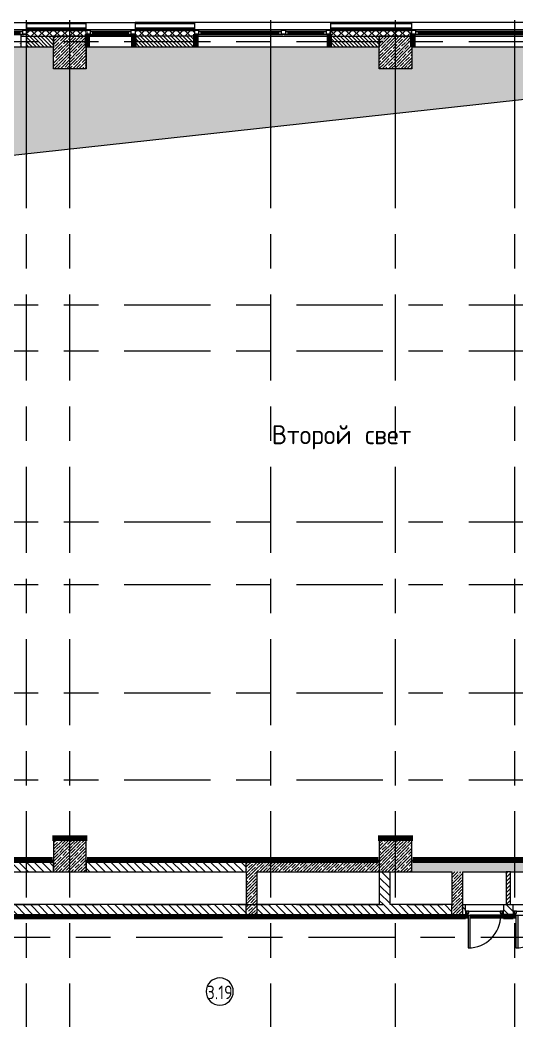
# Model space of a CAD drawing. Header units: millimetres. Extents: x 35524 to 235479, y -8553 to 29000.
# Drawn here: x 47540 to 56698, y 8954 to 27398 of the extents above; entities that cross this region are included whole.
import ezdxf

# ---------------------------------------------------------------- set-up
doc = ezdxf.new("R2010")
doc.units = ezdxf.units.MM
doc.linetypes.add('Осевая', pattern=[3175, 635, -476.25, 1587.5, -476.25])
for name, color, linetype, lineweight in [('A-AREA-IDEN', 7, 'Continuous', 9), ('A-DETL', 7, 'Continuous', 9), ('A-DOOR', 7, 'Continuous', 9), ('A-DOOR-1', 7, 'Continuous', 13), ('A-DOOR-FRAM', 7, 'Continuous', 13), ('A-DOOR-FRAM-1', 7, 'Continuous', 9), ('A-GLAZ', 7, 'Continuous', 9), ('A-GLAZ-1', 7, 'Continuous', 13), ('A-WALL', 7, 'Continuous', 9), ('G-ANNO-TEXT', 7, 'Continuous', 9), ('I-WALL', 7, 'Continuous', 9), ('S-COLS', 7, 'Continuous', 9), ('Оси', 7, 'Continuous', 9), ('Оси-2', 7, 'Осевая', 9)]:
    doc.layers.add(name, color=color, linetype=linetype, lineweight=lineweight)
for name, color, linetype, lineweight, true_color in [('A-DETL-GENF-1', 7, 'Continuous', 9, 0x8d9194), ('A-WALL-1', 7, 'Continuous', 9, 0xc0c0c0), ('I-WALL-11', 7, 'Continuous', 53, 0xff80c0), ('I-WALL-18', 7, 'Continuous', 80, 0xffd2ff), ('I-WALL-4', 7, 'Continuous', 9, 0xc0c0c0), ('I-WALL-8', 7, 'Continuous', 80, 0xff80c0), ('S-WALL-ANLY', 7, 'Continuous', 13, 0x008040), ('S-WALL-ANLY-1', 7, 'Continuous', 5, 0x008040)]:
    doc.layers.add(name, color=color, linetype=linetype, lineweight=lineweight, true_color=true_color)
doc.styles.add('GOST Common', font='GOST_Common.ttf', dxfattribs={"height": 350})
doc.styles.add('GOST Common_1', font='GOST_Common.ttf', dxfattribs={"width": 0.9, "height": 250})
pattern_1 = [(45, (0, 0), (-70.71068, 70.71068), []), (135, (0, 0), (-70.71068, -70.71068), [])]
pattern_2 = [(45, (0, 0), (-57.02463, 57.02463), []), (45, (57.025, 0), (-57.02463, 57.02463), [100.806, -20.161, 3.353, -16.808])]
pattern_3 = [(135, (0, 0), (-70.71068, -70.71068), [])]
pattern_4 = [(0, (0, 0), (121.92, 30.48), [10.058, -81.382, 10.058, -81.382, -487.68]), (0, (0, 0), (121.92, 30.48), [-182.88, 10.058, -172.822, 10.058, -81.382, -213.36]), (0, (0, 0), (121.92, 30.48), [-457.2, 10.058, -50.902, 10.058, -142.342]), (120, (45.72, 15.24), (-87.356454, 90.345817), [10.058, -81.382, 10.058, -81.382, -487.68]), (120, (45.72, 15.24), (-87.356454, 90.345817), [-182.88, 10.058, -172.822, 10.058, -81.382, -213.36]), (120, (45.72, 15.24), (-87.356454, 90.345817), [-457.2, 10.058, -50.902, 10.058, -142.342]), (240, (60.96, 76.2), (-34.563546, -120.825817), [10.058, -81.382, 10.058, -81.382, -487.68]), (240, (60.96, 76.2), (-34.563546, -120.825817), [-182.88, 10.058, -172.822, 10.058, -81.382, -213.36]), (240, (60.96, 76.2), (-34.563546, -120.825817), [-457.2, 10.058, -50.902, 10.058, -142.342])]

# ---------------------------------------------------------------- blocks, each defined once
blk = doc.blocks.new('BSC_Колонна _Прямоугольная - 600х600-23205375-План отделки стен 3 этажа в осях 12-23')
at = {"layer": 'S-COLS'}
h = blk.add_hatch(dxfattribs=at)
h.set_pattern_fill('FP_22', color=256, style=0, pattern_type=2)
h.set_pattern_definition([(45, (-54460, -12000), (-57.02463, 57.02463), []), (45, (-54402.975, -12000), (-57.02463, 57.02463), [100.806, -20.161, 3.353, -16.808])])
h.paths.add_polyline_path([(-300, -300), (300, -300), (300, 300), (-300, 300)])
for p, q in [((300, 300), (-300, 300)), ((-300, 300), (-300, -300)), ((300, -300), (300, 300)), ((-300, -300), (300, -300))]:
    blk.add_line(p, q, dxfattribs=at)
blk = doc.blocks.new('120_Окно_СКБ_2Ст - 120_Окно_СКБ_2Ст 3100х2500 _мал_створка слева_ 2-19089248-План отделки стен 3 этажа в осях 12-23')
at = {"layer": 'A-GLAZ'}
for p, q in [((1550, -5), (-1550, -5)), ((-1530, -75), (-1500, -75)), ((-1430, -55), (600, -55)), ((600, -65), (-1430, -65)), ((670, -75), (700, -75)), ((770, -55), (1430, -55)), ((1430, -65), (770, -65)), ((1500, -75), (1530, -75))]:
    blk.add_line(p, q, dxfattribs=at)
at = {"layer": 'A-GLAZ-1'}
for p, q in [((-1550, -75), (-1550, -5)), ((-1550, -5), (-1480, -5)), ((-1480, -75), (-1550, -75)), ((-1480, -75), (-1500, -75)), ((-1500, -75), (-1500, -85)), ((-1500, -85), (670, -85)), ((670, -85), (-1500, -85)), ((-1480, -5), (-1480, -75)), ((650, -35), (-1480, -35)), ((-1480, -35), (-1480, -75)), ((-1430, -85), (-1430, -35)), ((600, -85), (600, -35)), ((650, -75), (650, -5)), ((650, -5), (720, -5)), ((650, -75), (650, -35)), ((720, -75), (650, -75)), ((670, -75), (650, -75)), ((670, -85), (670, -75)), ((720, -75), (700, -75)), ((700, -75), (700, -85)), ((700, -85), (1500, -85)), ((1500, -85), (700, -85)), ((720, -5), (720, -75)), ((1480, -35), (720, -35)), ((720, -35), (720, -75)), ((770, -85), (770, -35)), ((1430, -85), (1430, -35)), ((1480, -75), (1480, -5)), ((1480, -5), (1550, -5)), ((1480, -75), (1480, -35)), ((1550, -75), (1480, -75)), ((1500, -75), (1480, -75)), ((1500, -85), (1500, -75)), ((1550, -5), (1550, -75))]:
    blk.add_line(p, q, dxfattribs=at)
blk = doc.blocks.new('120_Окно_СКБ_2Ст - 120_Окно_СКБ_2Ст 2500х2500 _мал створка справа_-23206729-План отделки стен 3 этажа в осях 12-23')
at = {"layer": 'A-GLAZ'}
for p, q in [((1250, -5), (-1250, -5)), ((-1230, -75), (-1200, -75)), ((-1130, -55), (300, -55)), ((300, -65), (-1130, -65)), ((370, -75), (400, -75)), ((470, -55), (1130, -55)), ((1130, -65), (470, -65)), ((1200, -75), (1230, -75))]:
    blk.add_line(p, q, dxfattribs=at)
at = {"layer": 'A-GLAZ-1'}
for p, q in [((-1250, -75), (-1250, -5)), ((-1250, -5), (-1180, -5)), ((-1180, -75), (-1250, -75)), ((-1180, -75), (-1200, -75)), ((-1200, -75), (-1200, -85)), ((-1200, -85), (370, -85)), ((370, -85), (-1200, -85)), ((-1180, -5), (-1180, -75)), ((350, -35), (-1180, -35)), ((-1180, -35), (-1180, -75)), ((-1130, -85), (-1130, -35)), ((300, -85), (300, -35)), ((350, -75), (350, -5)), ((350, -5), (420, -5)), ((350, -75), (350, -35)), ((420, -75), (350, -75)), ((370, -75), (350, -75)), ((370, -85), (370, -75)), ((420, -75), (400, -75)), ((400, -75), (400, -85)), ((400, -85), (1200, -85)), ((1200, -85), (400, -85)), ((420, -5), (420, -75)), ((1180, -35), (420, -35)), ((420, -35), (420, -75)), ((470, -85), (470, -35)), ((1130, -85), (1130, -35)), ((1180, -75), (1180, -5)), ((1180, -5), (1250, -5)), ((1180, -75), (1180, -35)), ((1250, -75), (1180, -75)), ((1200, -75), (1180, -75)), ((1200, -85), (1200, -75)), ((1250, -5), (1250, -75))]:
    blk.add_line(p, q, dxfattribs=at)
blk = doc.blocks.new('120_Окно_СКБ_1Ст - 120_Окно_СКБ_1Ст_900х2500_h_-21649151-План отделки стен 3 этажа в осях 12-23')
at = {"layer": 'A-GLAZ'}
for p, q in [((450, -5), (-450, -5)), ((-430, -75), (-400, -75)), ((-330, -55), (330, -55)), ((330, -65), (-330, -65)), ((400, -75), (430, -75))]:
    blk.add_line(p, q, dxfattribs=at)
at = {"layer": 'A-GLAZ-1'}
for p, q in [((-450, -75), (-450, -5)), ((-450, -5), (-380, -5)), ((-380, -75), (-450, -75)), ((-380, -75), (-400, -75)), ((-400, -75), (-400, -85)), ((-400, -85), (400, -85)), ((400, -85), (-400, -85)), ((-380, -5), (-380, -75)), ((380, -35), (-380, -35)), ((-380, -35), (-380, -75)), ((-330, -85), (-330, -35)), ((330, -85), (330, -35)), ((380, -75), (380, -5)), ((380, -5), (450, -5)), ((380, -75), (380, -35)), ((450, -75), (380, -75)), ((400, -75), (380, -75)), ((400, -85), (400, -75)), ((450, -5), (450, -75))]:
    blk.add_line(p, q, dxfattribs=at)
blk = doc.blocks.new('110_Дверь_СКБ_1Ст - д-18 700x2100h_Технический шкаф ЭОМ и СС-23257539-План отделки стен 3 этажа в осях 12-23')
at = {"layer": 'A-DOOR'}
h = blk.add_hatch(dxfattribs=at)
h.set_pattern_fill('FP_45', color=256, style=0, pattern_type=2)
h.set_pattern_definition([(135, (1951.41, 164.685), (-14.14214, -14.14214), []), (225, (1951.41, 164.685), (14.14214, -14.14214), [])])
h.paths.add_polyline_path([(362.5, 100), (337.5, 100), (337.5, 20), (362.5, 20)])
at = {"layer": 'A-DOOR-FRAM-1'}
h = blk.add_hatch(dxfattribs=at)
h.set_pattern_fill('FP_46', color=256, style=0, pattern_type=2)
h.set_pattern_definition([(45, (-171.384, 164.685), (-14.1421, 14.1421), []), (135, (-171.384, 164.685), (-14.1421, -14.1421), [])])
h.paths.add_polyline_path([(-312.5, 100), (-337.5, 100), (-337.5, 20), (-312.5, 20)])
at = {"layer": 'A-DOOR'}
blk.add_arc((312.5, 100), 600, 90, 180, dxfattribs=at)
at = {"layer": 'A-DOOR-1'}
for p, q in [((312.5, 700), (272.5, 700)), ((272.5, 700), (272.5, 100)), ((312.5, 100), (312.5, 700)), ((272.5, 100), (312.5, 100))]:
    blk.add_line(p, q, dxfattribs=at)
at = {"layer": 'A-DOOR-FRAM'}
for p, q in [((-312.5, 100), (-337.5, 100)), ((-337.5, 100), (-337.5, 20)), ((-337.5, 20), (-312.5, 20)), ((-287.5, 100), (-312.5, 100)), ((-312.5, 100), (-312.5, 20)), ((-312.5, 20), (-312.5, 100)), ((-312.5, 20), (-277.5, 20)), ((-287.5, 60), (-287.5, 100)), ((-277.5, 60), (-287.5, 60)), ((-277.5, 20), (-277.5, 60)), ((312.5, 60), (302.5, 60)), ((302.5, 60), (302.5, 20)), ((302.5, 20), (337.5, 20)), ((312.5, 100), (312.5, 60)), ((337.5, 100), (312.5, 100)), ((337.5, 20), (337.5, 100)), ((362.5, 100), (337.5, 100)), ((337.5, 100), (337.5, 20)), ((337.5, 20), (362.5, 20)), ((362.5, 20), (362.5, 100))]:
    blk.add_line(p, q, dxfattribs=at)
at = {"layer": 'A-DOOR-FRAM-1'}
for p, q in [((-287.5, 100), (272.5, 100)), ((302.5, 20), (-277.5, 20))]:
    blk.add_line(p, q, dxfattribs=at)
blk = doc.blocks.new('120_Окно_СКБ_2Ст - 120_Окно_СКБ_2Ст 3100х2500 _мал_створка слева_ 2-V45-План отделки стен 3 этажа в осях 12-23')
at = {"layer": 'A-GLAZ'}
for p, q in [((1550, -5), (-1550, -5)), ((-1530, -75), (-1500, -75)), ((-1430, -55), (600, -55)), ((600, -65), (-1430, -65)), ((670, -75), (700, -75)), ((770, -55), (1430, -55)), ((1430, -65), (770, -65)), ((1500, -75), (1550, -75))]:
    blk.add_line(p, q, dxfattribs=at)
at = {"layer": 'A-GLAZ-1'}
for p, q in [((-1550, -75), (-1550, -5)), ((-1550, -5), (-1480, -5)), ((-1480, -75), (-1550, -75)), ((-1480, -75), (-1500, -75)), ((-1500, -75), (-1500, -85)), ((-1500, -85), (670, -85)), ((670, -85), (-1500, -85)), ((-1480, -5), (-1480, -75)), ((650, -35), (-1480, -35)), ((-1480, -35), (-1480, -75)), ((-1430, -85), (-1430, -35)), ((600, -85), (600, -35)), ((650, -75), (650, -5)), ((650, -5), (720, -5)), ((650, -75), (650, -35)), ((720, -75), (650, -75)), ((670, -75), (650, -75)), ((670, -85), (670, -75)), ((720, -75), (700, -75)), ((700, -75), (700, -85)), ((700, -85), (1500, -85)), ((1500, -85), (700, -85)), ((720, -5), (720, -75)), ((1480, -35), (720, -35)), ((720, -35), (720, -75)), ((770, -85), (770, -35)), ((1430, -85), (1430, -35)), ((1480, -75), (1480, -5)), ((1480, -5), (1550, -5)), ((1480, -75), (1480, -35)), ((1550, -75), (1480, -75)), ((1500, -75), (1480, -75)), ((1500, -85), (1500, -75)), ((1550, -5), (1550, -75))]:
    blk.add_line(p, q, dxfattribs=at)
blk = doc.blocks.new('Марка_Помещения - Номер-25198446-План отделки стен 3 этажа в осях 12-23')
at = {"layer": 'A-AREA-IDEN'}
for start, end in [(360, 180), (180, 360)]:
    blk.add_arc((0, 0), 2.5, start, end, dxfattribs=at)

msp = doc.modelspace()

# ---------------------------------------------------------------- hatches: boundary and pattern name
at = {"layer": 'A-DETL-GENF-1'}
msp.add_hatch(color=256, dxfattribs=at).paths.add_polyline_path([(42360, 11668.6), (44405, 24580), (65649.6, 26900), (60760, 26900), (60760, 26500), (60160, 26500), (60160, 26900), (54760, 26900), (54760, 26500), (54160, 26500), (54160, 26900), (48760.3, 26900), (48760.3, 26500), (48160, 26500), (48160, 26900), (42760, 26900), (42760, 26500), (42360, 26500), (42360, 23300), (42760, 23300), (42760, 22700), (42360, 22700), (42360, 17300), (42760, 17300), (42760, 16700), (42360, 16700), (42360, 14420.5)])
at = {"layer": 'A-WALL'}
h = msp.add_hatch(dxfattribs=at)
h.set_pattern_fill('FP_20', color=256, style=0, pattern_type=2)
h.set_pattern_definition(pattern_1)
h.paths.add_polyline_path([(84860, 27200), (84860, 27250), (80350, 27250), (80350, 27200), (82009.4, 27200)])
h.paths.add_polyline_path([(77250, 27200), (77250, 27250), (76350, 27250), (76350, 27200), (76911.5, 27200)])
h.paths.add_polyline_path([(72910, 27200), (74250, 27200), (74250, 27250), (72910, 27250)])
h.paths.add_polyline_path([(67110, 27200), (67110, 27250), (62860, 27250), (62860, 27200), (66715.8, 27200)])
h.paths.add_polyline_path([(58704.9, 27200), (58960, 27200), (58960, 27250), (57860, 27250), (57860, 27200)])
h.paths.add_polyline_path([(61960, 27200), (61960, 27250), (59860, 27250), (59860, 27200), (61618, 27200)])
h.paths.add_polyline_path([(69610, 27200), (70810, 27200), (70810, 27250), (69610, 27250)])
h.paths.add_polyline_path([(54760, 27200), (54760, 27250), (53260, 27250), (53260, 27200)])
h.paths.add_polyline_path([(44560, 27200), (44560, 27250), (42060, 27250), (42060, 27200), (44139.6, 27200)])
h.paths.add_polyline_path([(47660, 27200), (48760.3, 27200), (48760.3, 27250), (47660, 27250)])
h.paths.add_polyline_path([(49965.7, 27200), (50760, 27200), (50760, 27250), (49660.3, 27250), (49660.3, 27200)])
h = msp.add_hatch(dxfattribs=at)
h.set_pattern_fill('FP_20', color=256, style=0, pattern_type=2)
h.set_pattern_definition(pattern_1)
h.paths.add_polyline_path([(84860, 27100), (84860, 27200), (80350, 27200), (80350, 27100), (82009.4, 27100)])
h.paths.add_polyline_path([(73998.5, 27100), (74250, 27100), (74250, 27200), (72910, 27200), (72910, 27100), (73270.2, 27100)])
h.paths.add_polyline_path([(76350, 27100), (77250, 27100), (77250, 27200), (76350, 27200)])
h.paths.add_polyline_path([(66715.8, 27100), (67110, 27100), (67110, 27200), (62860, 27200), (62860, 27100), (65987.5, 27100)])
h.paths.add_polyline_path([(69628.9, 27100), (70810, 27100), (70810, 27200), (69610, 27200), (69610, 27100)])
h.paths.add_polyline_path([(54760, 27100), (54760, 27200), (53260, 27200), (53260, 27100)])
h.paths.add_polyline_path([(57860, 27100), (58960, 27100), (58960, 27200), (57860, 27200)])
h.paths.add_polyline_path([(59860, 27100), (61960, 27100), (61960, 27200), (59860, 27200)])
h.paths.add_polyline_path([(50760, 27100), (50760, 27200), (49660.3, 27200), (49660.3, 27100), (49965.7, 27100)])
h.paths.add_polyline_path([(47660, 27100), (48760.3, 27100), (48760.3, 27200), (47660, 27200)])
h.paths.add_polyline_path([(44139.6, 27100), (44560, 27100), (44560, 27200), (42160, 27200), (42160, 27100), (42760, 27100)])
h = msp.add_hatch(dxfattribs=at)
h.set_pattern_fill('FP_19', color=256, style=0, pattern_type=2)
h.set_pattern_definition([(135, (0, 0), (-35.35534, -35.35534), [])])
h.paths.add_polyline_path([(81171, 26900), (84200, 26900), (84200, 27100), (81150, 27100), (81150, 26900), (81170, 26900)])
h.paths.add_polyline_path([(80650, 26900), (80650, 27100), (80350, 27100), (80350, 26900), (80552.8, 26900)])
h.paths.add_polyline_path([(69628.9, 26900), (70310, 26900), (70310, 27100), (69610, 27100), (69610, 26900)])
h.paths.add_polyline_path([(72910, 26900), (73540, 26900), (73540, 27100), (72910, 27100), (72910, 27068.2)])
h.paths.add_polyline_path([(74250, 26900), (74250, 27100), (74040, 27100), (74040, 26900), (74061, 26900)])
h.paths.add_polyline_path([(76350, 26900), (76750, 26900), (76750, 27100), (76350, 27100), (76350, 26951.1)])
h.paths.add_polyline_path([(61960, 26900), (61960, 27100), (60760, 27100), (60760, 26900), (61618, 26900)])
h.paths.add_polyline_path([(57860, 26900), (58960, 26900), (58960, 27100), (57860, 27100)])
h.paths.add_polyline_path([(66760, 26900), (67110, 26900), (67110, 27100), (66760, 27100), (66760, 27068.2)])
h.paths.add_polyline_path([(59860, 26900), (60160, 26900), (60160, 27100), (59860, 27100)])
h.paths.add_polyline_path([(66160, 26900), (66160, 27100), (62860, 27100), (62860, 26900), (65987.5, 26900)])
h.paths.add_polyline_path([(47660, 26900), (48160, 26900), (48160, 27100), (47660, 27100)])
h.paths.add_polyline_path([(49660.3, 26900), (50760, 26900), (50760, 27100), (49660.3, 27100)])
h.paths.add_polyline_path([(54160, 26900), (54160, 27100), (53260, 27100), (53260, 26900)])
h.paths.add_polyline_path([(44560, 26900), (44560, 27100), (42760, 27100), (42760, 26900), (44405, 26900)])
at = {"layer": 'I-WALL'}
h = msp.add_hatch(dxfattribs=at)
h.set_pattern_fill('FP_71', color=256, style=0, pattern_type=2)
h.set_pattern_definition(pattern_4)
h.paths.add_polyline_path([(47560, 26900), (47560, 27130), (47540, 27130), (47540, 26900)])
h = msp.add_hatch(dxfattribs=at)
h.set_pattern_fill('FP_71', color=256, style=0, pattern_type=2)
h.set_pattern_definition(pattern_4)
h.paths.add_polyline_path([(48780.3, 26900), (48780.3, 27140), (48760.3, 27140), (48760.3, 26900)])
h = msp.add_hatch(dxfattribs=at)
h.set_pattern_fill('FP_71', color=256, style=0, pattern_type=2)
h.set_pattern_definition(pattern_4)
h.paths.add_polyline_path([(49640.3, 26900), (49660.3, 26900), (49660.3, 27140), (49640.3, 27140)])
h = msp.add_hatch(dxfattribs=at)
h.set_pattern_fill('FP_71', color=256, style=0, pattern_type=2)
h.set_pattern_definition(pattern_4)
h.paths.add_polyline_path([(50780, 26900), (50780, 27140), (50760, 27140), (50760, 26900)])
h = msp.add_hatch(dxfattribs=at)
h.set_pattern_fill('FP_71', color=256, style=0, pattern_type=2)
h.set_pattern_definition(pattern_4)
h.paths.add_polyline_path([(53260, 26900), (53260, 27140), (53240, 27140), (53240, 26900)])
h = msp.add_hatch(dxfattribs=at)
h.set_pattern_fill('FP_71', color=256, style=0, pattern_type=2)
h.set_pattern_definition(pattern_4)
h.paths.add_polyline_path([(54760, 26900), (54780, 26900), (54780, 27140), (54760, 27140)])
h = msp.add_hatch(dxfattribs=at)
h.set_pattern_fill('FP_21', color=256, style=0, pattern_type=2)
h.set_pattern_definition(pattern_3)
h.paths.add_polyline_path([(51710, 11700), (51710, 11900), (48760, 11900), (48760, 11700), (49965.7, 11700)])
h.paths.add_polyline_path([(48160, 11700), (48160, 11900), (42780, 11900), (42780, 11700), (44139.6, 11700)])
h = msp.add_hatch(dxfattribs=at)
h.set_pattern_fill('FP_17', color=256, style=0, pattern_type=2)
h.set_pattern_definition(pattern_2)
h.paths.add_polyline_path([(51910, 11700), (54160, 11700), (54160, 11900), (51710, 11900), (51710, 11700)])
h = msp.add_hatch(dxfattribs=at)
h.set_pattern_fill('FP_17', color=256, style=0, pattern_type=2)
h.set_pattern_definition(pattern_2)
h.paths.add_polyline_path([(59340, 11700), (60160, 11700), (60160, 11900), (54760, 11900), (54760, 11700), (59140, 11700)])
h.paths.add_polyline_path([(64460, 11700), (66160, 11700), (66160, 11900), (60760, 11900), (60760, 11700), (64380, 11700)])
h = msp.add_hatch(dxfattribs=at)
h.set_pattern_fill('FP_17', color=256, style=0, pattern_type=2)
h.set_pattern_definition(pattern_2)
h.paths.add_polyline_path([(51910, 10900), (51910, 11700), (51710, 11700), (51710, 10900)])
h = msp.add_hatch(dxfattribs=at)
h.set_pattern_fill('FP_21', color=256, style=0, pattern_type=2)
h.set_pattern_definition(pattern_3)
h.paths.add_polyline_path([(54360, 11100), (54360, 11700), (54160, 11700), (54160, 11100)])
h = msp.add_hatch(dxfattribs=at)
h.set_pattern_fill('FP_17', color=256, style=0, pattern_type=2)
h.set_pattern_definition(pattern_2)
h.paths.add_polyline_path([(55700, 10900), (55700, 11700), (55500, 11700), (55500, 10900)])
h = msp.add_hatch(dxfattribs=at)
h.set_pattern_fill('FP_37', color=256, style=0, pattern_type=2)
h.set_pattern_definition([(45, (0, 0), (-35.35534, 35.35534), [])])
h.paths.add_polyline_path([(56499.2, 11100), (56579.2, 11100), (56579.2, 11700), (56499.2, 11700)])
h = msp.add_hatch(dxfattribs=at)
h.set_pattern_fill('FP_21', color=256, style=0, pattern_type=2)
h.set_pattern_definition(pattern_3)
h.paths.add_polyline_path([(59087.8, 10900), (59140, 10900), (59140, 11100), (59087.8, 11100), (59087.8, 10980)])
h.paths.add_polyline_path([(55500, 10900), (55500, 11100), (51910, 11100), (51910, 10900)])
h.paths.add_polyline_path([(61160, 10900), (61160, 11100), (59340, 11100), (59340, 10900), (60161.4, 10900)])
h.paths.add_polyline_path([(57507.8, 10900), (57507.8, 11100), (57327.8, 11100), (57327.8, 10900)])
h.paths.add_polyline_path([(55700, 10900), (55747.8, 10900), (55747.8, 11100), (55700, 11100), (55700, 10980)])
h.paths.add_polyline_path([(58387.8, 10900), (58387.8, 11100), (58207.8, 11100), (58207.8, 10900)])
h.paths.add_polyline_path([(56447.8, 10900), (56627.8, 10900), (56627.8, 11100), (56447.8, 11100), (56447.8, 10980)])
h.paths.add_polyline_path([(51710, 10900), (51710, 11100), (44760, 11100), (44760, 10900), (49965.7, 10900)])
h = msp.add_hatch(dxfattribs=at)
h.set_pattern_fill('FP_71', color=256, style=0, pattern_type=2)
h.set_pattern_definition(pattern_4)
h.paths.add_polyline_path([(58387.8, 10880), (58387.8, 10900), (58207.8, 10900), (58207.8, 10880)])
h.paths.add_polyline_path([(61360, 10880), (61360, 10900), (59087.8, 10900), (59087.8, 10880), (60161.4, 10880)])
h.paths.add_polyline_path([(55747.8, 10880), (55747.8, 10900), (42380, 10900), (42380, 10880), (49965.7, 10880)])
h.paths.add_polyline_path([(56447.8, 10880), (56627.8, 10880), (56627.8, 10900), (56447.8, 10900)])
h.paths.add_polyline_path([(57327.8, 10880), (57507.8, 10880), (57507.8, 10900), (57327.8, 10900)])
at = {"layer": 'S-COLS'}
h = msp.add_hatch(dxfattribs=at)
h.set_pattern_fill('FP_17', color=256, style=0, pattern_type=2)
h.set_pattern_definition(pattern_2)
h.paths.add_polyline_path([(48509.2, 26500), (48760, 26500), (48760, 27100), (48160, 27100), (48160, 26500)])
h = msp.add_hatch(dxfattribs=at)
h.set_pattern_fill('FP_17', color=256, style=0, pattern_type=2)
h.set_pattern_definition(pattern_2)
h.paths.add_polyline_path([(54160, 26500), (54760, 26500), (54760, 27100), (54160, 27100), (54160, 26900)])
h = msp.add_hatch(dxfattribs=at)
h.set_pattern_fill('FP_17', color=256, style=0, pattern_type=2)
h.set_pattern_definition(pattern_2)
h.paths.add_polyline_path([(48760, 11700), (48760, 12300), (48160, 12300), (48160, 11700)])

# ---------------------------------------------------------------- linework, layer by layer
at = {"layer": 'A-DETL'}
for p, q in [((48160, 26900), (42760, 26900)), ((44405, 24580), (65649.6, 26900)), ((48160, 26500), (48160, 26900)), ((54160, 26900), (48760.3, 26900)), ((48760.3, 26900), (48760.3, 26500)), ((54160, 26500), (54160, 26900)), ((60160, 26900), (54760, 26900)), ((54760, 26900), (54760, 26500)), ((48760.3, 26500), (48160, 26500)), ((54760, 26500), (54160, 26500))]:
    msp.add_line(p, q, dxfattribs=at)
at = {"layer": 'A-WALL'}
for p, q in [((48760.3, 27330), (47660, 27330)), ((50760, 27330), (49660.3, 27330)), ((54760, 27330), (53260, 27330)), ((48760.3, 27250), (47660, 27250)), ((48760.3, 27200), (47660, 27200)), ((50760, 27250), (49660.3, 27250)), ((50760, 27200), (49660.3, 27200)), ((54760, 27250), (53260, 27250)), ((54760, 27200), (53260, 27200)), ((51710, 11700), (51710, 11900)), ((56579.2, 11700), (56499.2, 11700)), ((51710, 10900), (51710, 11100)), ((51910, 10900), (51910, 11100)), ((55500, 10900), (55500, 11100)), ((55700, 10900), (55700, 11100)), ((56499.2, 11100), (56579.2, 11100)), ((44760, 10900), (55500, 10900)), ((55700, 10900), (55747.8, 10900)), ((56447.8, 10900), (56627.8, 10900)), ((42400, 10880), (55747.8, 10880))]:
    msp.add_line(p, q, dxfattribs=at)
at = {"layer": 'A-WALL-1'}
for p, q in [((41910, 27350), (49660.3, 27350)), ((47660, 27350), (47660, 26900)), ((48760.3, 27140), (48760.3, 27350)), ((49660.3, 27350), (49660.3, 27140)), ((76350, 27350), (49660.3, 27350)), ((50760, 27140), (50760, 27350)), ((53260, 27350), (53260, 27140)), ((54760, 27140), (54760, 27350)), ((47560, 27100), (48760.3, 27100)), ((48160, 26900), (48160, 27100)), ((48760, 27100), (48760, 26900)), ((49640.3, 27100), (48780.3, 27100)), ((50760, 27100), (49660.3, 27100)), ((53260, 27100), (54760, 27100)), ((54160, 26900), (54160, 27100)), ((48760, 26900), (48760.3, 26900))]:
    msp.add_line(p, q, dxfattribs=at)
at = {"layer": 'I-WALL-11'}
for p, q in [((55747.8, 10880), (55797.8, 10880)), ((55797.8, 10879), (55747.8, 10879)), ((55837.8, 10880), (56447.8, 10880)), ((56447.8, 10879), (55837.8, 10879)), ((56627.8, 10880), (56677.8, 10880)), ((56677.8, 10879), (56627.8, 10879))]:
    msp.add_line(p, q, dxfattribs=at)
at = {"layer": 'I-WALL-18'}
for p, q in [((48781.3, 27140), (48780.3, 27140)), ((48780.3, 27140), (48780.3, 26900)), ((48781.3, 26900), (48781.3, 27140)), ((49640.3, 27140), (49639.3, 27140)), ((49639.3, 27140), (49639.3, 26900)), ((49640.3, 26900), (49640.3, 27140)), ((50781, 27140), (50780, 27140)), ((50780, 27140), (50780, 26900)), ((50781, 26900), (50781, 27140)), ((53240, 27140), (53239, 27140)), ((53239, 27140), (53239, 26900)), ((53240, 26900), (53240, 27140)), ((54781, 27140), (54780, 27140)), ((54780, 27140), (54780, 26900)), ((54781, 26900), (54781, 27140))]:
    msp.add_line(p, q, dxfattribs=at)
at = {"layer": 'I-WALL-4'}
for p, q in [((47560, 26900), (47560, 27130)), ((48780.3, 27140), (48760.3, 27140)), ((48760.3, 27140), (48760.3, 26900)), ((49660.3, 27140), (49640.3, 27140)), ((49660.3, 26900), (49660.3, 27140)), ((50780, 27140), (50760, 27140)), ((50760, 27140), (50760, 26900)), ((53260, 27140), (53240, 27140)), ((53260, 26900), (53260, 27140)), ((54780, 27140), (54760, 27140)), ((54760, 27140), (54760, 26900)), ((47560, 27100), (47660, 27100)), ((48780.3, 27100), (49640.3, 27100)), ((50780, 27100), (53240, 27100)), ((50780, 27100), (53240, 27100)), ((54780, 27100), (57840, 27100)), ((54780, 27100), (57840, 27100)), ((48160, 11900), (42780, 11900)), ((48160, 11700), (48160, 11900)), ((54160, 11900), (48760, 11900)), ((48760, 11900), (48760, 11700)), ((60160, 11900), (54760, 11900)), ((42780, 11700), (48160, 11700)), ((48760, 11700), (51710, 11700)), ((51710, 11700), (51710, 11100)), ((51910, 11100), (51910, 11700)), ((51910, 11700), (54160, 11700)), ((54160, 11700), (54160, 11100)), ((54360, 11100), (54360, 11700)), ((54760, 11700), (55500, 11700)), ((55500, 11700), (55500, 11100)), ((55700, 11100), (55700, 11700)), ((55700, 11700), (56499.2, 11700)), ((56499.2, 11700), (56499.2, 11100)), ((56579.2, 11100), (56579.2, 11700)), ((56579.2, 11700), (57379.2, 11700)), ((51710, 11100), (44760, 11100)), ((54160, 11100), (51910, 11100)), ((55500, 11100), (54360, 11100)), ((55700, 11100), (56499.2, 11100)), ((55747.8, 10980), (55747.8, 11100)), ((56447.8, 11100), (56447.8, 10980)), ((56579.2, 11100), (57379.2, 11100)), ((56627.8, 10980), (56627.8, 11100)), ((55700, 10900), (55500, 10900)), ((55747.8, 10880), (55747.8, 10900)), ((56447.8, 10900), (56447.8, 10880)), ((56627.8, 10880), (56627.8, 10900))]:
    msp.add_line(p, q, dxfattribs=at)
at = {"layer": 'I-WALL-8'}
for p, q in [((48780, 12321), (48139, 12321)), ((48139, 12321), (48139, 12320)), ((48139, 12320), (48780, 12320)), ((48780, 12320), (48780, 12321)), ((54780, 12321), (54139, 12321)), ((54139, 12321), (54139, 12320)), ((54139, 12320), (54780, 12320)), ((54780, 12320), (54780, 12321)), ((42780, 11920), (48139, 11920)), ((48139, 11921), (42781, 11921)), ((48139, 11920), (48139, 11921)), ((54139, 11921), (48780, 11921)), ((48780, 11921), (48780, 11920)), ((48780, 11920), (54139, 11920)), ((54139, 11920), (54139, 11921)), ((60139, 11921), (54780, 11921)), ((54780, 11921), (54780, 11920)), ((54780, 11920), (60139, 11920)), ((42400, 10879), (55747.8, 10879)), ((55747.8, 10879), (55747.8, 10880)), ((56627.8, 10880), (56447.8, 10880)), ((56447.8, 10880), (56447.8, 10879)), ((56447.8, 10879), (56627.8, 10879)), ((56627.8, 10879), (56627.8, 10880))]:
    msp.add_line(p, q, dxfattribs=at)
at = {"layer": 'S-COLS'}
for p, q in [((48760, 27100), (48160, 27100)), ((48160, 27100), (48160, 26900)), ((48760, 26900), (48760, 27100)), ((54760, 27100), (54160, 27100)), ((54160, 27100), (54160, 26900)), ((54760, 26900), (54760, 27100)), ((48760, 26500), (48760, 26900)), ((48760, 12300), (48160, 12300)), ((48160, 12300), (48160, 11900)), ((48760, 11900), (48760, 12300)), ((48160, 11900), (48160, 11700)), ((48760, 11700), (48760, 11900)), ((48160, 11700), (48760, 11700))]:
    msp.add_line(p, q, dxfattribs=at)
at = {"layer": 'S-WALL-ANLY'}
for p, q in [((44560, 27225), (47660, 27225)), ((48760.3, 27225), (49660.3, 27225)), ((50760, 27225), (53260, 27225)), ((54760, 27225), (57860, 27225))]:
    msp.add_line(p, q, dxfattribs=at)
at = {"layer": 'S-WALL-ANLY-1'}
for p, q in [((48760.3, 27225), (47660, 27225)), ((50760, 27225), (49660.3, 27225)), ((54760, 27225), (53260, 27225))]:
    msp.add_line(p, q, dxfattribs=at)
at = {"layer": 'Оси'}
for p, q in [((47660, 24898.1), (47660, 27398.1)), ((48460, 24898.1), (48460, 27398.1)), ((52160, 24898.1), (52160, 27398.1)), ((54460, 24898.1), (54460, 27398.1)), ((56660, 24898.1), (56660, 27398.1))]:
    msp.add_line(p, q, dxfattribs=at)
at = {"layer": 'Оси-2'}
for p, q in [((38824.4, 27000), (82060, 27000)), ((47660, 593.7), (47660, 24898.1)), ((48460, 593.7), (48460, 24898.1)), ((52160, 593.7), (52160, 24898.1)), ((54460, 593.7), (54460, 24898.1)), ((56660, 593.7), (56660, 24898.1)), ((38824.4, 22150), (82060, 22150)), ((38824.4, 21300), (82060, 21300)), ((38824.4, 18150), (82060, 18150)), ((38824.4, 17000), (82060, 17000)), ((38824.4, 15000), (81460, 15000)), ((38824.4, 13400), (81460, 13400)), ((38824.4, 11100), (82060, 11100)), ((39044.9, 10500), (82060, 10500))]:
    msp.add_line(p, q, dxfattribs=at)

# ---------------------------------------------------------------- block references
at = {"layer": 'A-AREA-IDEN', "xscale": 99.99999999999993, "yscale": 99.99999999999993, "zscale": 99.99999999999993}
msp.add_blockref('Марка_Помещения - Номер-25198446-План отделки стен 3 этажа в осях 12-23', (51220.4, 9497), dxfattribs=at)
at = {"layer": 'A-DOOR', "rotation": 180}
for p in [(56110.3, 11000), (56990.3, 11000)]:
    msp.add_blockref('110_Дверь_СКБ_1Ст - д-18 700x2100h_Технический шкаф ЭОМ и СС-23257539-План отделки стен 3 этажа в осях 12-23', p, dxfattribs=at)
at = {"layer": 'A-GLAZ'}
for name, p in [('120_Окно_СКБ_2Ст - 120_Окно_СКБ_2Ст 3100х2500 _мал_створка слева_ 2-V45-План отделки стен 3 этажа в осях 12-23', (46110, 27215)), ('120_Окно_СКБ_1Ст - 120_Окно_СКБ_1Ст_900х2500_h_-21649151-План отделки стен 3 этажа в осях 12-23', (49210.3, 27215)), ('120_Окно_СКБ_2Ст - 120_Окно_СКБ_2Ст 2500х2500 _мал створка справа_-23206729-План отделки стен 3 этажа в осях 12-23', (52010, 27215)), ('120_Окно_СКБ_2Ст - 120_Окно_СКБ_2Ст 3100х2500 _мал_створка слева_ 2-19089248-План отделки стен 3 этажа в осях 12-23', (56310, 27215))]:
    msp.add_blockref(name, p, dxfattribs=at)
at = {"layer": 'S-COLS'}
msp.add_blockref('BSC_Колонна _Прямоугольная - 600х600-23205375-План отделки стен 3 этажа в осях 12-23', (54460, 12000), dxfattribs=at)

# ---------------------------------------------------------------- texts
at = {"layer": 'A-AREA-IDEN', "insert": (50978.5, 9605.5), "char_height": 250, "width": 606.076, "attachment_point": 1, "style": 'GOST Common_1'}
msp.add_mtext('3.19', dxfattribs=at)
at = {"layer": 'G-ANNO-TEXT', "char_height": 350, "attachment_point": 1, "style": 'GOST Common'}
for s, insert, width in [('Второй', (52179.5, 19931.6), 1940.084), ('\\fGOST Common|b0|i0|c204|p34|; ', (53780.2, 19931.6), 144.304), ('свет', (53899.2, 19931.6), 1242.616)]:
    msp.add_mtext(s, dxfattribs=dict(at, insert=insert, width=width))

doc.saveas('drawing.dxf')
